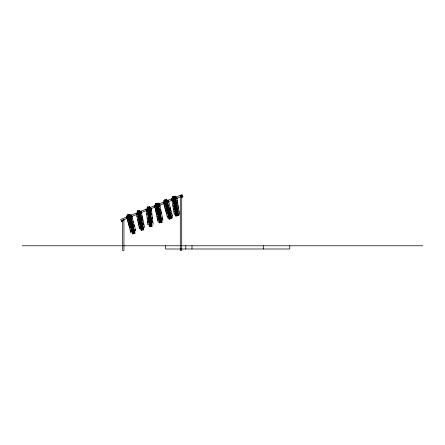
<?xml version="1.0" encoding="UTF-8"?>
<svg xmlns="http://www.w3.org/2000/svg" width="445" height="445" viewBox="0 0 445 445"><rect width="100%" height="100%" fill="white"/><g stroke="black" fill="none" stroke-linecap="round" stroke-linejoin="round"><path stroke-width="0.67" d="M171.987 198.798L171.97 198.286M151.283 208.533L151.25 209.061L150.833 207.631M151.039 208.944L151.328 208.911L151.15 209.767M168.527 201.446L167.81 200.016L168.121 200.406M126.686 216.237L126.819 215.502M163.448 201.424L163.582 200.689M172.387 217.866L172.521 217.132M131.481 216.976L131.803 216.153L135.797 231.055M131.753 217.027L131.803 216.153M168.522 202.208L168.572 201.335L172.56 216.237M168.566 202.375L168.616 201.518L168.338 201.596M141.326 213.383L141.421 212.51L144.603 227.606M159.71 205.963L159.805 205.095L159.521 205.156M141.36 213.55L141.46 212.699L141.176 212.755M159.744 206.13L159.844 205.279L159.577 205.707M179.118 215.069L179.318 214.351M151.172 209.94L151.35 209.1L151.061 209.133M127.17 216.798L120.779 219.379L121.313 220.709L127.064 218.389M131.002 215.252L136.114 213.183M140.592 211.375L146.344 209.05M150.176 207.504L154.654 205.696M158.487 204.144L163.604 202.08M167.437 200.528L171.909 198.72M175.747 197.174L182.138 194.587L182.678 195.917M131.542 216.582L136.654 214.512M141.126 212.704L146.883 210.379M151.356 208.571L155.188 207.025M159.666 205.217L164.138 203.41M168.616 201.602L171.809 200.311M176.921 198.242L180.759 196.696M131.609 216.776L131.853 216.337L131.892 216.76M157.858 221.265L154.682 206.174L155.021 206.107M174.279 214.329L171.737 199.115L172.02 199.065M123.938 219.452L123.96 250.413L122.525 250.413L122.525 220.075L123.96 220.075M22.25 245.779L422.75 245.779M180.72 248.994L165.523 248.994L165.523 245.779M181.287 248.994L289.784 248.994L289.784 245.779M167.487 200.228L167.904 200.545M130.841 215.113L130.936 215.208M140.687 211.581L140.37 211.342M164.005 203.17L163.571 202.697M136.888 214.206L136.482 213.784M127.086 217.85L126.608 216.798L126.92 217.905M163.988 203.426L163.376 201.986L163.504 202.536M131.008 215.213L131.275 215.53M146.655 210.19L146.294 209.729M155.044 206.575L154.587 205.451L154.599 205.801M131.353 215.219L131.064 214.874L131.748 216.12M167.988 218.35L168.471 218.918M136.487 214.173L136.771 214.518M155.116 206.931L154.682 206.174M136.715 213.884L136.954 214.179M136.732 214.351L136.298 213.594L139.474 228.686M159.065 204.11L159.316 204.439M140.804 211.687L141.071 212.454M141.16 211.725L141.36 212.666L141.254 211.926M141.026 211.559L140.754 211.191L141.198 211.759M158.303 222.049L158.754 222.645M172.048 199.488L171.67 198.398L171.781 199.082M159.293 203.982C159.015 203.054 160.066 205.946 159.744 204.889M146.26 210.123L146.511 210.491M146.516 209.851L146.728 210.168M146.488 210.318L146.121 209.523L147.924 224.842M176.348 196.99L176.843 198.236M175.119 215.742L175.313 216.047M163.788 202.62L163.944 202.959M168.366 200.756L168.494 201.14M168.032 200.689L168.216 201.301M127.048 217.36L126.892 216.676L127.07 217.394M154.882 205.701L155.099 206.463M136.287 213.4L136.203 212.877L136.376 213.644M171.737 199.115L171.876 199.527M172.009 198.832L171.959 198.348M176.437 197.574L176.559 198.309M146.11 209.3L146.094 208.8L146.188 209.534M168.366 201.696L168.649 202.753M169.895 207.409L170.952 211.364M171.542 213.556L171.787 214.468M172.104 215.658L172.26 216.242M166.697 199.41L171.803 218.467M166.558 199.449L171.664 218.501M166.219 199.538L171.325 218.595M166.08 199.577L171.186 218.634M165.629 199.699L170.735 218.751M165.234 199.805L170.34 218.857M164.784 199.922L169.89 218.979M164.644 199.961L169.751 219.018M164.305 200.05L169.412 219.107M164.166 200.089L169.272 219.146M164.149 203.96L164.428 205M164.578 205.568L164.884 206.697M165.056 207.337L166.586 213.06M167.32 215.803L167.609 216.86M163.51 202.692L167.504 217.594M131.881 217.572L132.159 218.612M132.749 220.803L133.127 222.227M133.667 224.23L134.318 226.672M135.052 229.414L135.336 230.471M129.929 214.229L135.035 233.28M129.79 214.268L134.896 233.319M129.451 214.357L134.557 233.414M129.311 214.395L134.418 233.447M128.861 214.512L133.967 233.569M128.466 214.618L133.572 233.675M128.021 214.74L133.122 233.797M127.876 214.779L132.983 233.831M127.543 214.868L132.643 233.925M127.398 214.907L132.504 233.959M127.042 217.51L126.742 217.51L130.735 232.407M127.298 218.451L127.537 219.363M127.659 219.819L127.965 220.948M128.115 221.515L129.69 227.384M130.296 229.642L130.641 230.944M130.841 231.678L131.014 232.335M159.805 205.095L162.987 220.186M159.538 205.228L159.811 206.513M160.395 209.289L160.667 210.58M160.801 211.23L161.229 213.255M162.208 217.917L162.403 218.84M162.609 219.791L162.703 220.247M158.042 203.07L162.108 222.372M157.897 203.098L161.969 222.4M157.558 203.17L161.624 222.472M157.413 203.204L161.485 222.506M156.957 203.298L161.029 222.6M156.562 203.382L160.628 222.684M156.106 203.476L160.172 222.778M155.961 203.51L160.028 222.812M155.622 203.582L159.688 222.884M155.477 203.61L159.544 222.912M155.355 207.971L155.566 208.955M155.689 209.556L156.673 214.217M157.091 216.192L157.341 217.388M157.558 218.417L157.78 219.468M158.003 220.542L158.147 221.21M141.738 215.419L142.011 216.709M142.116 217.21L142.417 218.645M142.561 219.324L142.845 220.676M143.49 223.724L143.729 224.875M139.658 210.491L143.724 229.792M139.513 210.518L143.585 229.82M139.174 210.591L143.24 229.893M139.029 210.619L143.101 229.92M138.573 210.719L142.645 230.02M138.178 210.802L142.244 230.104M137.722 210.897L141.788 230.198M137.577 210.924L141.643 230.226M137.238 210.997L141.304 230.299M137.093 211.03L141.16 230.332M136.598 213.611L136.799 214.562M137.088 215.947L137.333 217.093M137.861 219.608L138.145 220.959M138.289 221.632L138.673 223.468M138.829 224.208L139.085 225.404M139.268 226.294L139.463 227.217M139.619 227.962L139.763 228.624M179.446 213.461L176.904 198.248L176.904 198.687M176.865 199.799L177.093 201.162M177.31 202.464L177.533 203.766M177.727 204.961L177.983 206.463M178.184 207.659L178.401 208.961M178.69 210.696L178.868 211.759M179.085 213.049L179.163 213.511M175.224 196.15L178.478 215.608M175.08 196.178L178.334 215.63M174.735 196.234L177.989 215.691M174.59 196.256L177.85 215.714M174.134 196.334L177.388 215.792M173.728 196.401L176.988 215.858M173.272 196.479L176.526 215.936M173.127 196.506L176.381 215.959M172.782 196.562L176.036 216.02M172.638 196.584L175.897 216.042M172.248 200.439L172.426 201.496M173.044 205.19L173.366 207.092M173.589 208.427L173.806 209.729M174.023 211.03L174.251 212.393M174.457 213.611L174.568 214.279M151.328 208.911L153.124 224.23M151.072 209.239L151.272 210.93M151.528 213.144L151.762 215.113M152.001 217.171L152.162 218.506M152.451 220.993L152.629 222.5M149.754 206.736L152.051 226.327M149.609 206.753L151.906 226.344M149.259 206.797L151.561 226.388M149.114 206.814L151.417 226.405M148.652 206.864L150.955 226.461M148.246 206.914L150.549 226.505M147.785 206.97L150.087 226.561M147.64 206.986L149.943 226.577M147.295 207.025L149.598 226.616M147.15 207.042L149.453 226.633M146.533 210.535L146.644 211.47M146.906 213.689L147.061 215.002M147.378 217.716L147.534 219.051M147.829 221.538L147.99 222.912M148.157 224.347L148.213 224.808M176.932 198.437L176.932 198.865M263.312 245.779L263.312 248.994M191.995 245.779L191.995 248.994M185.804 245.779L185.804 248.994M181.721 195.461L180.292 195.461L180.292 250.413L181.721 250.413L181.721 195.461M121.663 221.599A0.718 0.718 0 0 0 122.737 220.976A0.718 0.718 0 0 0 121.663 220.358A0.718 0.718 0 0 0 121.663 221.599M181.721 197.274A0.718 0.718 0 0 0 182.923 196.951A0.718 0.718 0 0 0 182.044 196.073A0.718 0.718 0 0 0 181.721 197.274"/></g></svg>
